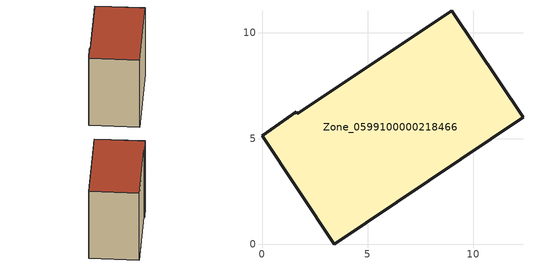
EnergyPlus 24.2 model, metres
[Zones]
Zone_0599100000218466
 floor ground (C_G): 0,5.12 1.63,6.26 1.67,6.18 8.98,11.04 12.36,6.01 3.43,0 z0
 wall outside (C_F): 1.63,6.26 0,5.12 3.43,0 12.36,6.01 8.98,11.04 1.67,6.18 1.63,6.26 z0:9.88
 roof outside (C_R): 12.36,6.01 8.98,11.04 1.67,6.18 1.63,6.26 0,5.12 3.43,0 z9.88
[BUILDING]
Pand.0599100000218466: North Axis=0; Terrain=City; Loads Convergence Tolerance Value=0.04; Temperature Convergence Tolerance Value=0.4; Solar Distribution=FullExterior; Maximum Number of Warmup Days=25; Minimum Number of Warmup Days=1
[Site:Location]
Rotterdam.The.Hague.AP_ZH_NLD Design_Conditions: Latitude=51.96; Longitude=4.45; Time Zone=1; Elevation=-4.5
[SITE:GROUNDTEMPERATURE:BUILDINGSURFACE]
18, 18, 18, 18, 18, 18, 18, 18, 18, 18, 18, 18
[MATERIAL] Thermal Absorptance=0.9; Solar Absorptance=0.7; Visible Absorptance=0.7
Name | Roughness | Thickness | Conductivity | Density | Specific Heat
G.TI.1946 | MediumSmooth | 0.15 | 1 | 540 | 1210
F.TI.1946 | Rough | 0.3 | 0.857143 | 1920 | 840
R.TI.1946 | MediumRough | 0.2 | 0.1 | 1500 | 1000
[CONSTRUCTION]
C_G: G.TI.1946
C_F: F.TI.1946
C_R: R.TI.1946
[ZONE]
Zone_0599100000218466: Type=1; Multiplier=1; Ceiling Height=Autocalculate; Volume=Autocalculate; Floor Area=autocalculate; Part of Total Floor Area=Yes
[ZONEINFILTRATION:DESIGNFLOWRATE]
Infil_Zone_0599100000218466: Zone or ZoneList or Space or SpaceList=Zone_0599100000218466; Schedule=AlwaysOn; Design Flow Rate Calculation Method=Flow/Area; Flow Rate per Floor Area=0.003; Constant Term Coefficient=1; Temperature Term Coefficient=0; Velocity Term Coefficient=0; Velocity Squared Term Coefficient=0
[HVACTEMPLATE:ZONE:IDEALLOADSAIRSYSTEM]
Zone_0599100000218466: Maximum Heating Supply Air Temperature=50; Minimum Cooling Supply Air Temperature=13; Maximum Heating Supply Air Humidity Ratio=0.0156; Minimum Cooling Supply Air Humidity Ratio=0.0077; Heating Limit=NoLimit; Cooling Limit=NoLimit; Dehumidification Control Type=ConstantSensibleHeatRatio; Cooling Sensible Heat Ratio=0.7; Dehumidification Setpoint=60; Humidification Control Type=None; Humidification Setpoint=30; Outdoor Air Method=None; Outdoor Air Flow Rate per Person=0.00944; Outdoor Air Flow Rate per Zone Floor Area=0; Outdoor Air Flow Rate per Zone=0; Demand Controlled Ventilation Type=None; Outdoor Air Economizer Type=NoEconomizer; Heat Recovery Type=None; Sensible Heat Recovery Effectiveness=0.7; Latent Heat Recovery Effectiveness=0.65
[ZONECONTROL:THERMOSTAT]
ThermostatControl_Zone_0599100000218466: Zone or ZoneList=Zone_0599100000218466; Control Type Schedule=DualSetpointControlType; Control 1=Thermostat_Zone_0599100000218466; Temperature Difference Between Cutout And Setpoint=0
[THERMOSTATSETPOINT:DUALSETPOINT]
Thermostat_Zone_0599100000218466: Heating Setpoint Temperature Schedule=HeatingSetpoint_Zone_0599100000218466; Cooling Setpoint Temperature Schedule=CoolingSetpoint_Zone_0599100000218466
[SCHEDULE:COMPACT]
HeatingSetpoint_Zone_0599100000218466: Through: 12/31, For: AllDays, Until: 24:00, 21
CoolingSetpoint_Zone_0599100000218466: Through: 12/31, For: AllDays, Until: 24:00, 24
DualSetpointControlType: Through: 12/31, For: AllDays, Until: 24:00, 4
AlwaysOn: Through: 12/31, For: AllDays, Until: 24:00, 1
